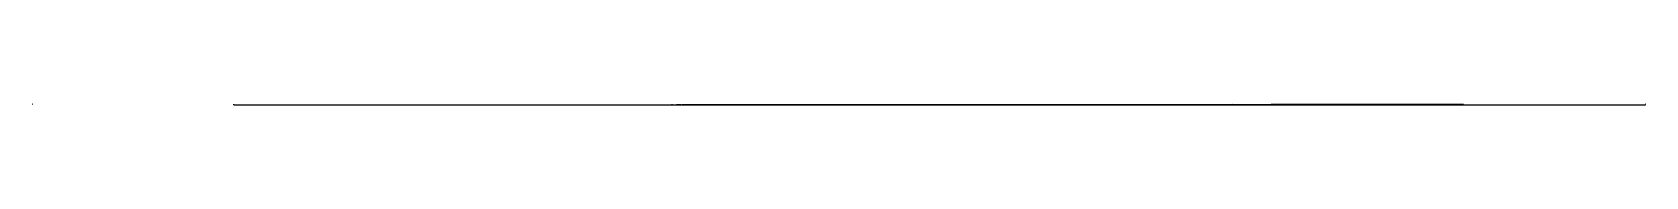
# Model space of a CAD drawing. Header units: metres. Extents: x -1 to 72750024, y 3999 to 4800.
# Drawn here: x 27950003 to 28350024, y 4479 to 4640 of the extents above; entities that cross this region are included whole.
import ezdxf

# ---------------------------------------------------------------- set-up
doc = ezdxf.new("R2010")
doc.units = ezdxf.units.M

msp = doc.modelspace()

# ---------------------------------------------------------------- linework, layer by layer
at = {"color": 7}
for p, q in [((27950003.013, 4640), (27950024.105, 4640)), ((27950003.013, 4640), (27950003.013, 4621.921)), ((27950024.105, 4621.921), (27950003.013, 4621.921)), ((27950006.026, 4633.974), (27950021.092, 4633.974)), ((27950024.105, 4640), (27950024.105, 4621.921)), ((28000000, 4640), (27999998.795, 4640)), ((28000000, 4608), (27999998.795, 4608)), ((28000000, 4576), (27999998.795, 4576)), ((28000000, 4544), (27999998.795, 4544)), ((28000000, 4512), (27999998.795, 4512)), ((28000000, 4480), (27999998.795, 4480)), ((28000000, 4633.6), (27999999.247, 4633.6)), ((28000000, 4627.2), (27999999.247, 4627.2)), ((28000000, 4620.8), (27999999.247, 4620.8)), ((28000000, 4614.4), (27999999.247, 4614.4)), ((28000000, 4601.6), (27999999.247, 4601.6)), ((28000000, 4595.2), (27999999.247, 4595.2)), ((28000000, 4588.8), (27999999.247, 4588.8)), ((28000000, 4582.4), (27999999.247, 4582.4)), ((28000000, 4569.6), (27999999.247, 4569.6)), ((28000000, 4563.2), (27999999.247, 4563.2)), ((28000000, 4556.8), (27999999.247, 4556.8)), ((28000000, 4550.4), (27999999.247, 4550.4)), ((28000000, 4537.6), (27999999.247, 4537.6)), ((28000000, 4531.2), (27999999.247, 4531.2)), ((28000000, 4524.8), (27999999.247, 4524.8)), ((28000000, 4518.4), (27999999.247, 4518.4)), ((28000000, 4505.6), (27999999.247, 4505.6)), ((28000000, 4499.2), (27999999.247, 4499.2)), ((28000000, 4492.8), (27999999.247, 4492.8)), ((28000000, 4486.4), (27999999.247, 4486.4)), ((28000000, 4480), (28000000, 4640)), ((28000000, 4480), (28350000, 4480)), ((28000000, 4480), (28000000, 4478.795)), ((28010000.001, 4480), (28010000.001, 4479.247)), ((28020000.002, 4480), (28020000.002, 4479.247)), ((28030000.003, 4480), (28030000.003, 4479.247)), ((28040000.003, 4480), (28040000.003, 4479.247)), ((28050000.001, 4480), (28050000.001, 4478.795)), ((28059999.998, 4480), (28059999.998, 4479.247)), ((28069999.996, 4480), (28069999.996, 4479.247)), ((28079999.993, 4480), (28079999.993, 4479.247)), ((28089999.991, 4480), (28089999.991, 4479.247)), ((28100000.002, 4480), (28100000.002, 4478.795)), ((28110000.006, 4480), (28110000.006, 4479.247)), ((28120000.01, 4480), (28120000.01, 4479.247)), ((28130000.015, 4480), (28130000.015, 4479.247)), ((28140000.019, 4480), (28140000.019, 4479.247)), ((28149999.996, 4480), (28149999.996, 4478.795)), ((28160000, 4480), (28160000, 4479.247)), ((28170000.005, 4480), (28170000.005, 4479.247)), ((28180000.009, 4480), (28180000.009, 4479.247)), ((28190000.013, 4480), (28190000.013, 4479.247)), ((28200000.004, 4480), (28200000.004, 4478.795)), ((28210000.008, 4480), (28210000.008, 4479.247)), ((28220000.012, 4480), (28220000.012, 4479.247)), ((28230000.003, 4480), (28230000.003, 4479.247)), ((28239999.994, 4480), (28239999.994, 4479.247)), ((28250000.012, 4480), (28250000.012, 4478.795)), ((28260000.002, 4480), (28260000.002, 4479.247)), ((28269999.993, 4480), (28269999.993, 4479.247)), ((28279999.984, 4480), (28279999.984, 4479.247)), ((28289999.975, 4480), (28289999.975, 4479.247)), ((28299999.992, 4480), (28299999.992, 4478.795)), ((28309999.983, 4480), (28309999.983, 4479.247)), ((28319999.974, 4480), (28319999.974, 4479.247)), ((28329999.964, 4480), (28329999.964, 4479.247)), ((28339999.955, 4480), (28339999.955, 4479.247)), ((28350000, 4480), (28350000, 4478.795)), ((28350003.013, 4640), (28350024.105, 4640)), ((28350003.013, 4640), (28350003.013, 4621.921)), ((28350024.105, 4621.921), (28350003.013, 4621.921)), ((28350006.026, 4633.974), (28350021.092, 4633.974)), ((28350024.105, 4640), (28350024.105, 4621.921))]:
    msp.add_line(p, q, dxfattribs=at)
at = {"color": 4}
for p, q in [((27950006.026, 4629.454), (27950021.092, 4629.454)), ((28029120.23, 4495.488), (28029538.631, 4492.304)), ((28029538.631, 4492.304), (28030427.721, 4492.444)), ((28030427.721, 4492.444), (28031998.27, 4493.005)), ((28031998.27, 4493.005), (28032748.02, 4491.993)), ((28032748.02, 4491.993), (28033167, 4492.142)), ((28033167, 4492.142), (28034759.98, 4492.606)), ((28034759.98, 4492.606), (28034817.539, 4492.632)), ((28034817.539, 4492.632), (28035060.012, 4492.675)), ((28035060.012, 4492.675), (28035105.922, 4492.787)), ((28035105.922, 4492.787), (28035110.551, 4493.572)), ((28035110.551, 4493.572), (28036047.422, 4492.751)), ((28036047.422, 4492.751), (28036600.172, 4493.339)), ((28036600.172, 4493.339), (28037445.738, 4493.969)), ((28037445.738, 4493.969), (28037699.172, 4493.138)), ((28037699.172, 4493.138), (28037808.281, 4493.872)), ((28037808.281, 4493.872), (28038016.25, 4494.19)), ((28038016.25, 4494.19), (28038323.391, 4493.781)), ((28038323.391, 4493.781), (28038425.609, 4493.329)), ((28038425.609, 4493.329), (28038500.961, 4493.817)), ((28038500.961, 4493.817), (28038878.922, 4494.4)), ((28038878.922, 4494.4), (28039012.48, 4494.213)), ((28039012.48, 4494.213), (28039298.129, 4494.377)), ((28039298.129, 4494.377), (28039843.32, 4492.795)), ((28039843.32, 4492.795), (28040046.711, 4493.088)), ((28040046.711, 4493.088), (28040113.75, 4493.007)), ((28040113.75, 4493.007), (28040191.949, 4493.536)), ((28040191.949, 4493.536), (28040268.012, 4493.661)), ((28040268.012, 4493.661), (28040271.238, 4493.71)), ((28040271.238, 4493.71), (28040306.738, 4493.486)), ((28040306.738, 4493.486), (28040450.93, 4493.299)), ((28040450.93, 4493.299), (28040751.859, 4493.322)), ((28040751.859, 4493.322), (28040998.109, 4493.286)), ((28040998.109, 4493.286), (28041559.789, 4493.944)), ((28041559.789, 4493.944), (28041692.16, 4494.243)), ((28041692.16, 4494.243), (28042749.68, 4493.752)), ((28042749.68, 4493.752), (28042876.211, 4494.343)), ((28042876.211, 4494.343), (28043536.828, 4494.353)), ((28043536.828, 4494.353), (28043593.262, 4493.99)), ((28043593.262, 4493.99), (28043602.391, 4494.579)), ((28043602.391, 4494.579), (28043640.238, 4494.277)), ((28043640.238, 4494.277), (28043682.012, 4493.879)), ((28043682.012, 4493.879), (28043801.891, 4493.771)), ((28043801.891, 4493.771), (28043825.68, 4493.594)), ((28043825.68, 4493.594), (28043851.199, 4493.663)), ((28043851.199, 4493.663), (28043957.691, 4493.701)), ((28043957.691, 4493.701), (28043973.059, 4493.574)), ((28043973.059, 4493.574), (28044224.48, 4493.83)), ((28044224.48, 4493.83), (28044273.328, 4494.536)), ((28044273.328, 4494.536), (28044605.391, 4493.882)), ((28044605.391, 4493.882), (28044686.172, 4494.531)), ((28044686.172, 4494.531), (28045993.801, 4494.167)), ((28045993.801, 4494.167), (28047543.211, 4494.626)), ((28047543.211, 4494.626), (28048583.969, 4494.552)), ((28048583.969, 4494.552), (28049276.809, 4494.982)), ((28049276.809, 4494.982), (28050195.641, 4495.376)), ((28050195.641, 4495.376), (28050370.18, 4495.05)), ((28050370.18, 4495.05), (28051124.93, 4495.331)), ((28051124.93, 4495.331), (28051521.379, 4495.429)), ((28051521.379, 4495.429), (28051544.738, 4495.457)), ((28051544.738, 4495.457), (28051647.121, 4495.957)), ((28051647.121, 4495.957), (28051899.672, 4495.462)), ((28051899.672, 4495.462), (28051951.07, 4495.758)), ((28051951.07, 4495.758), (28052124.18, 4495.879)), ((28052124.18, 4495.879), (28052261.352, 4495.479)), ((28052261.352, 4495.479), (28052655.309, 4495.786)), ((28052655.309, 4495.786), (28052825.59, 4495.775)), ((28052825.59, 4495.775), (28053016.629, 4495.632)), ((28053016.629, 4495.632), (28053082.031, 4495.858)), ((28053082.031, 4495.858), (28053743.102, 4495.58)), ((28053743.102, 4495.58), (28053762.82, 4495.902)), ((28053762.82, 4495.902), (28053836.629, 4496.026)), ((28053836.629, 4496.026), (28053928.879, 4495.986)), ((28053928.879, 4495.986), (28054007.379, 4496.075)), ((28054007.379, 4496.075), (28054496.391, 4496.527)), ((28054496.391, 4496.527), (28054501.781, 4496.39)), ((28054501.781, 4496.39), (28054556.43, 4496.451)), ((28054556.43, 4496.451), (28054573.52, 4496.421)), ((28054573.52, 4496.421), (28054598.16, 4496.463)), ((28054598.16, 4496.463), (28054648.5, 4495.578)), ((28054648.5, 4495.578), (28054752.551, 4495.404)), ((28054752.551, 4495.404), (28054791.922, 4496.447)), ((28054791.922, 4496.447), (28055322.891, 4495.718)), ((28055322.891, 4495.718), (28055424.949, 4496.106)), ((28055424.949, 4496.106), (28055643.441, 4495.498)), ((28055643.441, 4495.498), (28056287.32, 4496.493)), ((28056287.32, 4496.493), (28056650.211, 4496.634)), ((28056650.211, 4496.634), (28056756.48, 4497.046)), ((28056756.48, 4497.046), (28056852.602, 4495.544)), ((28056852.602, 4495.544), (28057112.391, 4495.686)), ((28057112.391, 4495.686), (28057359.309, 4495.847)), ((28057359.309, 4495.847), (28057797.359, 4496.722)), ((28057797.359, 4496.722), (28057849.57, 4495.99)), ((28057849.57, 4495.99), (28057901.551, 4495.992)), ((28057901.551, 4495.992), (28058394.34, 4497.386)), ((28058394.34, 4497.386), (28058610.828, 4496.928)), ((28058610.828, 4496.928), (28058757.07, 4496.473)), ((28058757.07, 4496.473), (28058799.859, 4496.146)), ((28058799.859, 4496.146), (28059713.262, 4497.051)), ((28059713.262, 4497.051), (28060035.328, 4497.018)), ((28060035.328, 4497.018), (28060162.129, 4496.766)), ((28060162.129, 4496.766), (28060336.461, 4497.104)), ((28060336.461, 4497.104), (28060442.039, 4496.919)), ((28060442.039, 4496.919), (28060554.648, 4497.141)), ((28060554.648, 4497.141), (28061076.602, 4496.114)), ((28061076.602, 4496.114), (28061446.66, 4496.392)), ((28061446.66, 4496.392), (28061793.289, 4496.37)), ((28061793.289, 4496.37), (28062557.801, 4496.128)), ((28062557.801, 4496.128), (28062824.211, 4496.385)), ((28062824.211, 4496.385), (28063041.859, 4497.749)), ((28063041.859, 4497.749), (28063303.02, 4496.361)), ((28063303.02, 4496.361), (28064297.512, 4497.25)), ((28064297.512, 4497.25), (28064499.57, 4496.897)), ((28064499.57, 4496.897), (28064601.121, 4497.115)), ((28064601.121, 4497.115), (28065890.281, 4498.678)), ((28065890.281, 4498.678), (28065909.313, 4497.05)), ((28065909.313, 4497.05), (28066122.523, 4496.978)), ((28066122.523, 4496.978), (28066693.07, 4497.634)), ((28066693.07, 4497.634), (28067299.297, 4497.516)), ((28067299.297, 4497.516), (28067358.359, 4497.168)), ((28067358.359, 4497.168), (28067378.203, 4498.673)), ((28067378.203, 4498.673), (28067436.453, 4499.049)), ((28067436.453, 4499.049), (28068276.547, 4499.026)), ((28068276.547, 4499.026), (28068884.906, 4498.178)), ((28068884.906, 4498.178), (28069028.094, 4499.146)), ((28069028.094, 4499.146), (28069185.023, 4499.227)), ((28069185.023, 4499.227), (28069377.82, 4497.879)), ((28069377.82, 4497.879), (28069824.547, 4498.754)), ((28069824.547, 4498.754), (28069856.844, 4499.431)), ((28069856.844, 4499.431), (28070110.523, 4497.77)), ((28070110.523, 4497.77), (28071988.938, 4499.832)), ((28071988.938, 4499.832), (28072090.797, 4499.99)), ((28072090.797, 4499.99), (28072182.609, 4498.524)), ((28072182.609, 4498.524), (28073184.188, 4498.717)), ((28073184.188, 4498.717), (28073258.477, 4498.221)), ((28073258.477, 4498.221), (28073319.07, 4498.666)), ((28073319.07, 4498.666), (28073439.156, 4498.714)), ((28073439.156, 4498.714), (28074529.453, 4499.898)), ((28074529.453, 4499.898), (28074948.547, 4498.956)), ((28074948.547, 4498.956), (28075289.773, 4498.813)), ((28075289.773, 4498.813), (28075425.344, 4499.362)), ((28075425.344, 4499.362), (28075812.156, 4499.409)), ((28075812.156, 4499.409), (28075959.508, 4498.85)), ((28075959.508, 4498.85), (28076442.594, 4499.287)), ((28076442.594, 4499.287), (28076603.883, 4499.679)), ((28076603.883, 4499.679), (28077643.359, 4500.377)), ((28077643.359, 4500.377), (28078356.773, 4499.568)), ((28078356.773, 4499.568), (28078497.922, 4501.625)), ((28078497.922, 4501.625), (28078537.609, 4501.303)), ((28078537.609, 4501.303), (28078639.773, 4499.613)), ((28078639.773, 4499.613), (28079101.188, 4499.964)), ((28079101.188, 4499.964), (28079241.539, 4500.686)), ((28079241.539, 4500.686), (28079274, 4499.835)), ((28079274, 4499.835), (28079337.141, 4500.494)), ((28079337.141, 4500.494), (28079470.617, 4501.95)), ((28079470.617, 4501.95), (28080712.25, 4500.336)), ((28080712.25, 4500.336), (28080734.203, 4501.818)), ((28080734.203, 4501.818), (28080744.719, 4501.084)), ((28080744.719, 4501.084), (28080867.391, 4500.157)), ((28080867.391, 4500.157), (28081789.969, 4500.541)), ((28081789.969, 4500.541), (28082028.922, 4501.79)), ((28082028.922, 4501.79), (28082590.477, 4500.841)), ((28082590.477, 4500.841), (28082909.977, 4502.751)), ((28082909.977, 4502.751), (28083768.727, 4501.557)), ((28083768.727, 4501.557), (28083808.57, 4502.17)), ((28083808.57, 4502.17), (28083857.977, 4502.767)), ((28083857.977, 4502.767), (28083926.523, 4501.934)), ((28083926.523, 4501.934), (28084180.563, 4501.915)), ((28084180.563, 4501.915), (28084295.297, 4503.164)), ((28084295.297, 4503.164), (28084633.203, 4502.62)), ((28084633.203, 4502.62), (28084894.227, 4502.909)), ((28084894.227, 4502.909), (28084899.453, 4502.017)), ((28084899.453, 4502.017), (28084944.273, 4502.859)), ((28084944.273, 4502.859), (28084986.469, 4503.014)), ((28084986.469, 4503.014), (28085012.672, 4503.955)), ((28085012.672, 4503.955), (28085063.953, 4503.136)), ((28085063.953, 4503.136), (28085308.711, 4503.246)), ((28085308.711, 4503.246), (28085456.547, 4502.594)), ((28085456.547, 4502.594), (28085636.422, 4503.146)), ((28085636.422, 4503.146), (28086011.609, 4503.441)), ((28086011.609, 4503.441), (28086340.898, 4503.642)), ((28086340.898, 4503.642), (28086341.82, 4503.768)), ((28086341.82, 4503.768), (28086386.641, 4503.222)), ((28086386.641, 4503.222), (28086835.219, 4504.333)), ((28086835.219, 4504.333), (28087236.273, 4503.729)), ((28087236.273, 4503.729), (28087378.453, 4504.543)), ((28087378.453, 4504.543), (28087822.156, 4504.392)), ((28087822.156, 4504.392), (28088154.883, 4505.061)), ((28088154.883, 4505.061), (28088415.813, 4505.046)), ((28088415.813, 4505.046), (28088574.523, 4504.675)), ((28088574.523, 4504.675), (28089212.609, 4505.278)), ((28089212.609, 4505.278), (28090452.906, 4505.769)), ((28090452.906, 4505.769), (28091314.828, 4506.022)), ((28091314.828, 4506.022), (28091405.148, 4506.751)), ((28091405.148, 4506.751), (28091811.602, 4506.946)), ((28091811.602, 4506.946), (28091898.297, 4508.102)), ((28091898.297, 4508.102), (28092190.453, 4507.523)), ((28092190.453, 4507.523), (28092250.969, 4507.284)), ((28092250.969, 4507.284), (28092384.461, 4507.743)), ((28092384.461, 4507.743), (28092457.242, 4507.873)), ((28092457.242, 4507.873), (28092705.82, 4507.505)), ((28092705.82, 4507.505), (28092718.258, 4507.682)), ((28092718.258, 4507.682), (28092867.961, 4507.775)), ((28092867.961, 4507.775), (28093067.633, 4508.252)), ((28093067.633, 4508.252), (28093676.633, 4509.078)), ((28093676.633, 4509.078), (28093809.742, 4508.824)), ((28093809.742, 4508.824), (28093985.383, 4508.191)), ((28093985.383, 4508.191), (28094459.922, 4508.426)), ((28094459.922, 4508.426), (28094484.172, 4508.681)), ((28094484.172, 4508.681), (28094573.203, 4509.102)), ((28094573.203, 4509.102), (28094598.297, 4509.19)), ((28094598.297, 4509.19), (28094758.023, 4509.051)), ((28094758.023, 4509.051), (28095064.656, 4509.979)), ((28095064.656, 4509.979), (28095289.922, 4509.529)), ((28095289.922, 4509.529), (28095593.773, 4509.199)), ((28095593.773, 4509.199), (28095717.758, 4509.357)), ((28095717.758, 4509.357), (28096286.352, 4509.951)), ((28096286.352, 4509.951), (28096337.359, 4510.669)), ((28096337.359, 4510.669), (28096726.773, 4510.493)), ((28096726.773, 4510.493), (28096972.93, 4510.508)), ((28096972.93, 4510.508), (28097028.039, 4510.602)), ((28097028.039, 4510.602), (28097114.422, 4510.935)), ((28097114.422, 4510.935), (28097133.789, 4510.403)), ((28097133.789, 4510.403), (28097287.719, 4510.712)), ((28097287.719, 4510.712), (28097385.297, 4510.441)), ((28097385.297, 4510.441), (28097390.023, 4510.718)), ((28097390.023, 4510.718), (28097478.891, 4510.66)), ((28097478.891, 4510.66), (28097511.883, 4510.718)), ((28097511.883, 4510.718), (28098634.891, 4511.671)), ((28098634.891, 4511.671), (28098868.242, 4511.684)), ((28098868.242, 4511.684), (28099258.227, 4511.94)), ((28099258.227, 4511.94), (28099438.406, 4512.735)), ((28099438.406, 4512.735), (28099749.602, 4512.465)), ((28099749.602, 4512.465), (28100855.602, 4513.381)), ((28100855.602, 4513.381), (28100956.102, 4512.614)), ((28100956.102, 4512.614), (28101001.602, 4512.924)), ((28101001.602, 4512.924), (28101129.797, 4513.593)), ((28101129.797, 4513.593), (28101621.602, 4513.903)), ((28101621.602, 4513.903), (28101679.5, 4513.061)), ((28101679.5, 4513.061), (28101716.102, 4513.151)), ((28101716.102, 4513.151), (28102033.398, 4513.479)), ((28102033.398, 4513.479), (28102063.898, 4513.628)), ((28102063.898, 4513.628), (28102550.398, 4514.323)), ((28102550.398, 4514.323), (28103291, 4514.342)), ((28103291, 4514.342), (28103303.398, 4514.298)), ((28103303.398, 4514.298), (28103680.602, 4514.935)), ((28103680.602, 4514.935), (28103904.102, 4513.683)), ((28103904.102, 4513.683), (28103986.398, 4514.718)), ((28103986.398, 4514.718), (28104022, 4515.47)), ((28104022, 4515.47), (28104041, 4515.248)), ((28104041, 4515.248), (28104664.297, 4514.902)), ((28104664.297, 4514.902), (28104932, 4515.958)), ((28104932, 4515.958), (28105567.203, 4515.908)), ((28105567.203, 4515.908), (28105687.102, 4515.879)), ((28105687.102, 4515.879), (28105855.703, 4517.147)), ((28105855.703, 4517.147), (28105867.797, 4516.802)), ((28105867.797, 4516.802), (28106486.297, 4516.003)), ((28106486.297, 4516.003), (28106891.898, 4517.349)), ((28106891.898, 4517.349), (28107098.297, 4516.645)), ((28107098.297, 4516.645), (28107151.703, 4517.27)), ((28107151.703, 4517.27), (28107173.398, 4517.342)), ((28107173.398, 4517.342), (28107366.398, 4516.347)), ((28107366.398, 4516.347), (28107476.398, 4517.224)), ((28107476.398, 4517.224), (28107640.102, 4516.964)), ((28107640.102, 4516.964), (28107878.203, 4517.249)), ((28107878.203, 4517.249), (28107930.203, 4517.368)), ((28107930.203, 4517.368), (28108227.297, 4517.479)), ((28108227.297, 4517.479), (28108234.102, 4517.612)), ((28108234.102, 4517.612), (28108379.5, 4517.88)), ((28108379.5, 4517.88), (28108424, 4517.847)), ((28108424, 4517.847), (28108573.102, 4517.958)), ((28108573.102, 4517.958), (28108630.297, 4518.167)), ((28108630.297, 4518.167), (28108816.297, 4517.91)), ((28108816.297, 4517.91), (28109722.398, 4518.484)), ((28109722.398, 4518.484), (28109751.898, 4518.715)), ((28109751.898, 4518.715), (28109849.898, 4518.438)), ((28109849.898, 4518.438), (28109874, 4518.444)), ((28109874, 4518.444), (28110093.203, 4519.112)), ((28110093.203, 4519.112), (28110736.297, 4519.552)), ((28110736.297, 4519.552), (28110917.898, 4517.73)), ((28110917.898, 4517.73), (28111104.203, 4519.865)), ((28111104.203, 4519.865), (28111564, 4520.028)), ((28111564, 4520.028), (28111875.5, 4518.756)), ((28111875.5, 4518.756), (28111915, 4520.676)), ((28111915, 4520.676), (28111981.5, 4519.388)), ((28111981.5, 4519.388), (28112227.5, 4520.278)), ((28112227.5, 4520.278), (28112667.203, 4519.261)), ((28112667.203, 4519.261), (28112782.297, 4520.655)), ((28112782.297, 4520.655), (28113270.5, 4521.367)), ((28113270.5, 4521.367), (28113360, 4519.931)), ((28113360, 4519.931), (28113701.297, 4520.626)), ((28113701.297, 4520.626), (28113763.797, 4520.921)), ((28113763.797, 4520.921), (28114489.203, 4521.45)), ((28114489.203, 4521.45), (28114667.398, 4522.075)), ((28114667.398, 4522.075), (28114951, 4520.744)), ((28114951, 4520.744), (28115349, 4521.924)), ((28115349, 4521.924), (28115833.297, 4522.814)), ((28115833.297, 4522.814), (28116050.102, 4522.362)), ((28116050.102, 4522.362), (28116255.898, 4523.25)), ((28116255.898, 4523.25), (28116741.297, 4521.428)), ((28116741.297, 4521.428), (28117128.797, 4523.307)), ((28117128.797, 4523.307), (28117397.297, 4524.025)), ((28117397.297, 4524.025), (28118432.297, 4524.005)), ((28118432.297, 4524.005), (28118589.203, 4524.001)), ((28118589.203, 4524.001), (28120213.297, 4524.312)), ((28120213.297, 4524.312), (28120262.797, 4525.379)), ((28120262.797, 4525.379), (28120353.797, 4524.93)), ((28120353.797, 4524.93), (28120497.898, 4525.84)), ((28120497.898, 4525.84), (28120584.297, 4524.895)), ((28120584.297, 4524.895), (28120727.898, 4525.352)), ((28120727.898, 4525.352), (28120731.898, 4524.936)), ((28120731.898, 4524.936), (28120958.5, 4525.011)), ((28120958.5, 4525.011), (28121008.5, 4525.598)), ((28121008.5, 4525.598), (28121018.102, 4526.11)), ((28121018.102, 4526.11), (28121116.102, 4525.127)), ((28121116.102, 4525.127), (28121302.102, 4525.499)), ((28121302.102, 4525.499), (28121451.797, 4524.99)), ((28121451.797, 4524.99), (28121504.102, 4525.398)), ((28121504.102, 4525.398), (28122174.5, 4526.203)), ((28122174.5, 4526.203), (28122266.297, 4525.879)), ((28122266.297, 4525.879), (28122277.398, 4524.966)), ((28122277.398, 4524.966), (28122530.297, 4526.925)), ((28122530.297, 4526.925), (28122633.297, 4526.308)), ((28122633.297, 4526.308), (28122651.5, 4526.304)), ((28122651.5, 4526.304), (28122678.297, 4525.739)), ((28122678.297, 4525.739), (28122758.898, 4526.459)), ((28122758.898, 4526.459), (28122886.203, 4526.18)), ((28122886.203, 4526.18), (28122935.797, 4526.543)), ((28122935.797, 4526.543), (28123649.297, 4526.683)), ((28123649.297, 4526.683), (28123707.898, 4527.73)), ((28123707.898, 4527.73), (28123859.102, 4527.323)), ((28123859.102, 4527.323), (28124060.203, 4527.194)), ((28124060.203, 4527.194), (28124970.297, 4527.739)), ((28124970.297, 4527.739), (28125045, 4529.152)), ((28125045, 4529.152), (28125246.5, 4528.24)), ((28125246.5, 4528.24), (28125308.102, 4526.414)), ((28125308.102, 4526.414), (28125308.297, 4528.421)), ((28125308.297, 4528.421), (28125417.898, 4529.01)), ((28125417.898, 4529.01), (28125617.703, 4529.101)), ((28125617.703, 4529.101), (28125770.398, 4527.774)), ((28125770.398, 4527.774), (28126597.5, 4530.285)), ((28126597.5, 4530.285), (28126832.203, 4529.675)), ((28126832.203, 4529.675), (28126978.398, 4529.355)), ((28126978.398, 4529.355), (28128060.297, 4529.461)), ((28128060.297, 4529.461), (28128235.297, 4531.355)), ((28128235.297, 4531.355), (28128404.102, 4529.59)), ((28128404.102, 4529.59), (28128467, 4532.562)), ((28128467, 4532.562), (28128987.297, 4528.386)), ((28128987.297, 4528.386), (28129154.5, 4531.417)), ((28129154.5, 4531.417), (28129470.203, 4531.217)), ((28129470.203, 4531.217), (28129627.898, 4527.831)), ((28129627.898, 4527.831), (28130227.602, 4529.812)), ((28130227.602, 4529.812), (28130446.898, 4531.733)), ((28130446.898, 4531.733), (28130702.602, 4533.602)), ((28130702.602, 4533.602), (28131035.602, 4531.862)), ((28131035.602, 4531.862), (28131307.594, 4532.848)), ((28131307.594, 4532.848), (28131338.5, 4533.584)), ((28131338.5, 4533.584), (28131978.594, 4534.641)), ((28131978.594, 4534.641), (28132416.703, 4532.972)), ((28132416.703, 4532.972), (28132495.203, 4532.84)), ((28132495.203, 4532.84), (28133033.594, 4530.798)), ((28133033.594, 4530.798), (28133965.797, 4534.669)), ((28133965.797, 4534.669), (28133966.406, 4532.856)), ((28133966.406, 4532.856), (28134683.094, 4532.512)), ((28134683.094, 4532.512), (28134881, 4537.295)), ((28134881, 4537.295), (28135602.703, 4537.867)), ((28135602.703, 4537.867), (28136706.797, 4534.79)), ((28136706.797, 4534.79), (28136807.203, 4537.856)), ((28136807.203, 4537.856), (28137041.094, 4535.928)), ((28137041.094, 4535.928), (28137927.203, 4538.944)), ((28137927.203, 4538.944), (28140668.594, 4535.414)), ((28140668.594, 4535.414), (28142830.5, 4542.906)), ((28142830.5, 4542.906), (28143710.406, 4541.579)), ((28143710.406, 4541.579), (28143781.797, 4543.54)), ((28143781.797, 4543.54), (28144745.906, 4543.48)), ((28144745.906, 4543.48), (28146450.5, 4538.931)), ((28146450.5, 4538.931), (28147566.5, 4540.794)), ((28147566.5, 4540.794), (28147696.406, 4543.299)), ((28147696.406, 4543.299), (28148903.703, 4539.565)), ((28148903.703, 4539.565), (28149400.797, 4543.361)), ((28149400.797, 4543.361), (28150377.203, 4545.868)), ((28150377.203, 4545.868), (28150490.203, 4545.082)), ((28150490.203, 4545.082), (28152086.406, 4548.896)), ((28152086.406, 4548.896), (28152138.094, 4548.318)), ((28152138.094, 4548.318), (28153230.594, 4549.516)), ((28153230.594, 4549.516), (28153479.094, 4548.392)), ((28153479.094, 4548.392), (28155525.094, 4546.863)), ((28155525.094, 4546.863), (28155902.906, 4541.525)), ((28155902.906, 4541.525), (28157697.5, 4546.269)), ((28157697.5, 4546.269), (28159653.594, 4551.823)), ((28159653.594, 4551.823), (28160346.297, 4551.348)), ((28160346.297, 4551.348), (28160499.297, 4552.985)), ((28160499.297, 4552.985), (28160813.203, 4551.714)), ((28160813.203, 4551.714), (28161001.594, 4551.383)), ((28161001.594, 4551.383), (28161388.906, 4552.276)), ((28161388.906, 4552.276), (28161756.5, 4548.355)), ((28161756.5, 4548.355), (28162203.094, 4554.747)), ((28162203.094, 4554.747), (28162658.5, 4554.995)), ((28162658.5, 4554.995), (28162664.297, 4553.383)), ((28162664.297, 4553.383), (28164939.297, 4553.608)), ((28164939.297, 4553.608), (28165033.203, 4551.858)), ((28165033.203, 4551.858), (28165120.5, 4551.748)), ((28165120.5, 4551.748), (28165229.203, 4555.085)), ((28165229.203, 4555.085), (28166160.406, 4553.461)), ((28166160.406, 4553.461), (28167728.406, 4556.242)), ((28167728.406, 4556.242), (28168151.203, 4556.987)), ((28168151.203, 4556.987), (28169120.094, 4554.204)), ((28169120.094, 4554.204), (28169191.5, 4556.651)), ((28169191.5, 4556.651), (28169605.406, 4556.599)), ((28169605.406, 4556.599), (28170301.797, 4556.933)), ((28170301.797, 4556.933), (28170382, 4555.851)), ((28170382, 4555.851), (28170757.297, 4559.752)), ((28170757.297, 4559.752), (28171005.594, 4556.759)), ((28171005.594, 4556.759), (28171451.797, 4559.561)), ((28171451.797, 4559.561), (28171958.203, 4559.412)), ((28171958.203, 4559.412), (28175361, 4557.826)), ((28175361, 4557.826), (28175988.406, 4559.185)), ((28175988.406, 4559.185), (28176875.5, 4561.986)), ((28176875.5, 4561.986), (28178086.094, 4562.531)), ((28178086.094, 4562.531), (28178338.797, 4562.782)), ((28178338.797, 4562.782), (28178846.297, 4564.395)), ((28178846.297, 4564.395), (28179394.703, 4562.542)), ((28179394.703, 4562.542), (28180505.906, 4562.076)), ((28180505.906, 4562.076), (28180917.5, 4563.613)), ((28180917.5, 4563.613), (28181135.5, 4564.93)), ((28181135.5, 4564.93), (28181141, 4563.698)), ((28181141, 4563.698), (28181449.094, 4563.403)), ((28181449.094, 4563.403), (28181897.594, 4557.299)), ((28181897.594, 4557.299), (28182002.5, 4563.539)), ((28182002.5, 4563.539), (28186284, 4567.806)), ((28186284, 4567.806), (28186600.094, 4568.643)), ((28186600.094, 4568.643), (28190751.594, 4565.426)), ((28190751.594, 4565.426), (28191315.906, 4570.19)), ((28191315.906, 4570.19), (28193806, 4572.565)), ((28193806, 4572.565), (28194127.5, 4571.516)), ((28194127.5, 4571.516), (28195650.406, 4572.535)), ((28195650.406, 4572.535), (28198113.5, 4574.348)), ((28198113.5, 4574.348), (28199777.094, 4574.504)), ((28199777.094, 4574.504), (28200258.594, 4569.521)), ((28200258.594, 4569.521), (28200606.297, 4576.078)), ((28200606.297, 4576.078), (28200865.406, 4574.538)), ((28200865.406, 4574.538), (28201017.797, 4575.468)), ((28201017.797, 4575.468), (28202619.594, 4576.713)), ((28202619.594, 4576.713), (28203875.703, 4573.172)), ((28203875.703, 4573.172), (28203970.797, 4577)), ((28203970.797, 4577), (28204181.297, 4575.88)), ((28204181.297, 4575.88), (28206404.5, 4577.217)), ((28206404.5, 4577.217), (28206587.406, 4579.103)), ((28206587.406, 4579.103), (28206658.703, 4578.77)), ((28206658.703, 4578.77), (28206915, 4578.283)), ((28206915, 4578.283), (28207791.906, 4578.091)), ((28207791.906, 4578.091), (28209114.406, 4578.86)), ((28209114.406, 4578.86), (28209614.297, 4578.954)), ((28209614.297, 4578.954), (28209928.797, 4577.909)), ((28209928.797, 4577.909), (28210020.703, 4576.769)), ((28210020.703, 4576.769), (28210211.703, 4580.639)), ((28210211.703, 4580.639), (28211767.594, 4581.683)), ((28211767.594, 4581.683), (28212102.5, 4580.483)), ((28212102.5, 4580.483), (28212714.297, 4579.881)), ((28212714.297, 4579.881), (28213500.906, 4580.995)), ((28213500.906, 4580.995), (28213706.094, 4582.406)), ((28213706.094, 4582.406), (28213914, 4580.762)), ((28213914, 4580.762), (28216140.297, 4583.858)), ((28216140.297, 4583.858), (28216717.594, 4583.919)), ((28216717.594, 4583.919), (28218959.094, 4583.208)), ((28218959.094, 4583.208), (28219488.297, 4585.35)), ((28219488.297, 4585.35), (28219858.5, 4585.721)), ((28219858.5, 4585.721), (28222144.297, 4586.731)), ((28222144.297, 4586.731), (28222624.906, 4584.372)), ((28222624.906, 4584.372), (28223096.5, 4587.408)), ((28223096.5, 4587.408), (28223341.203, 4586.969)), ((28223341.203, 4586.969), (28224251.5, 4587.786)), ((28224251.5, 4587.786), (28224888.203, 4588.087)), ((28224888.203, 4588.087), (28225397.703, 4586.346)), ((28225397.703, 4586.346), (28226451.094, 4589.136)), ((28226451.094, 4589.136), (28226639.094, 4587.782)), ((28226639.094, 4587.782), (28226929.094, 4589.177)), ((28226929.094, 4589.177), (28227362.5, 4589.207)), ((28227362.5, 4589.207), (28229120.703, 4589.971)), ((28229120.703, 4589.971), (28229704.797, 4590.897)), ((28229704.797, 4590.897), (28229847, 4590.414)), ((28229847, 4590.414), (28230336.203, 4590.461)), ((28230336.203, 4590.461), (28230403, 4589.167)), ((28230403, 4589.167), (28230604, 4590.605)), ((28230604, 4590.605), (28230902.906, 4590.93)), ((28230902.906, 4590.93), (28231764.094, 4591.564)), ((28231764.094, 4591.564), (28231853.203, 4591.065)), ((28231853.203, 4591.065), (28232523.594, 4590.829)), ((28232523.594, 4590.829), (28232658.5, 4589.384)), ((28232658.5, 4589.384), (28233332, 4592.701)), ((28233332, 4592.701), (28233899.297, 4592.982)), ((28233899.297, 4592.982), (28236064.594, 4594.526)), ((28236064.594, 4594.526), (28236086.906, 4591.19)), ((28236086.906, 4591.19), (28238568.5, 4594.842)), ((28238568.5, 4594.842), (28239010.5, 4593.171)), ((28239010.5, 4593.171), (28240687.297, 4597.402)), ((28240687.297, 4597.402), (28241337.406, 4595.189)), ((28241337.406, 4595.189), (28247684.203, 4601.384)), ((28247684.203, 4601.384), (28249318.797, 4597.584)), ((28249318.797, 4597.584), (28257161.406, 4606.296)), ((28257161.406, 4606.296), (28257961.094, 4602.053)), ((28257961.094, 4602.053), (28265486.813, 4606.083)), ((28265486.813, 4606.083), (28267152.313, 4608.832)), ((28267152.313, 4608.832), (28267440.594, 4608.698)), ((28267440.594, 4608.698), (28267831.406, 4611.527)), ((28267831.406, 4611.527), (28268396.406, 4609.257)), ((28268396.406, 4609.257), (28268732.5, 4608.439)), ((28268732.5, 4608.439), (28269147, 4609.268)), ((28269147, 4609.268), (28272293.594, 4610.161)), ((28272293.594, 4610.161), (28278398.688, 4616.575)), ((28278398.688, 4616.575), (28282385.594, 4614.016)), ((28282385.594, 4614.016), (28288996.406, 4621.233)), ((28288996.406, 4621.233), (28292515.313, 4618.728)), ((28292515.313, 4618.728), (28298077.813, 4624.659)), ((28298077.813, 4624.659), (28300809.906, 4622.91)), ((28300809.906, 4622.91), (28303501.906, 4626.244)), ((28303501.906, 4626.244), (28304407.313, 4626.331)), ((28304407.313, 4626.331), (28304848.906, 4625.708)), ((28350006.026, 4629.454), (28350021.092, 4629.454))]:
    msp.add_line(p, q, dxfattribs=at)

doc.saveas('drawing.dxf')
